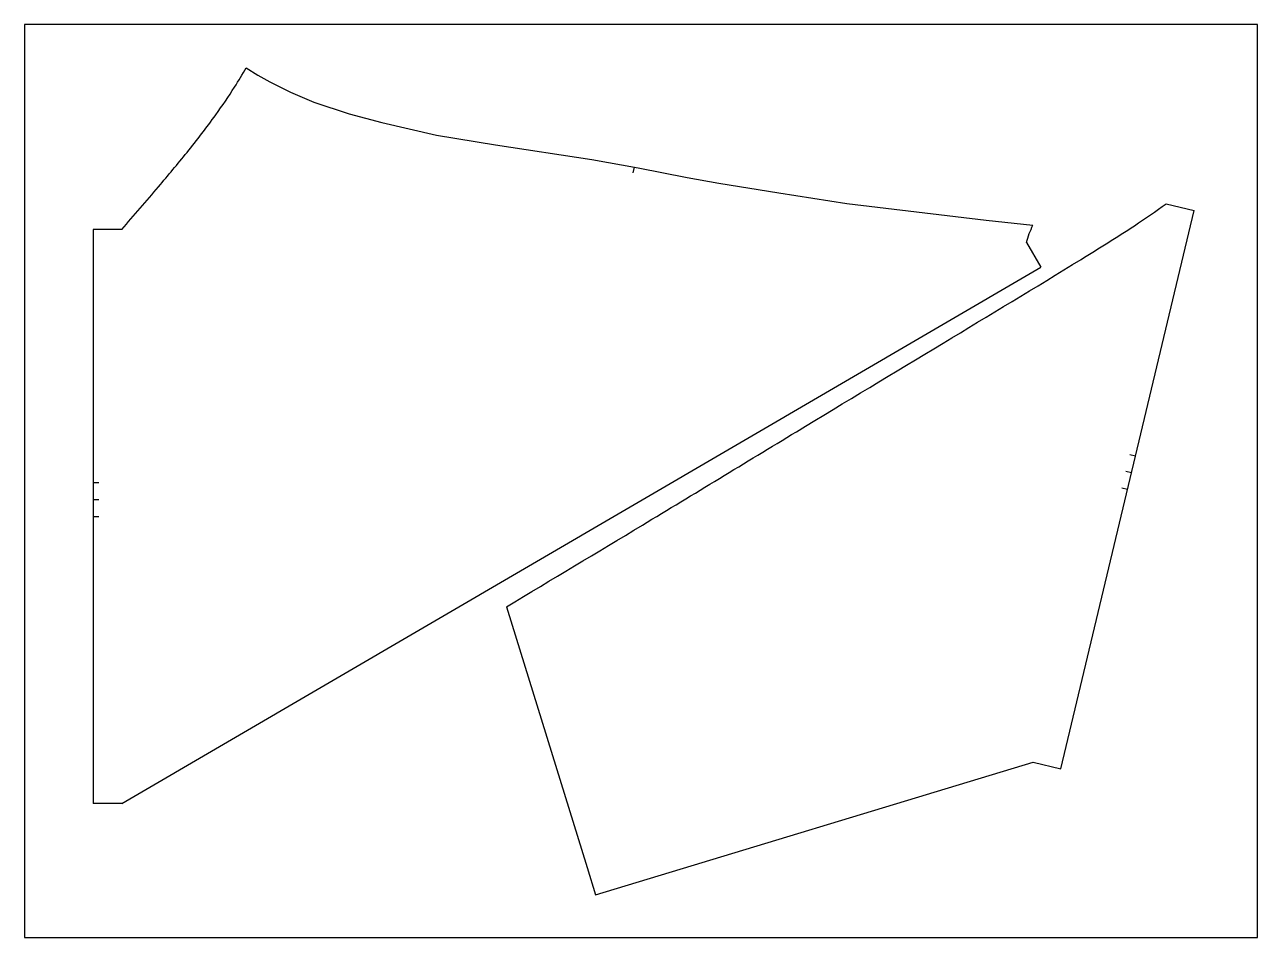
# Model space of a CAD drawing. Extents: x 8636 to 9322, y 1829 to 2337.
import ezdxf

# ---------------------------------------------------------------- set-up
doc = ezdxf.new("R2010")
doc.units = 0
doc.header["$LTSCALE"] = 6.96367
doc.header["$MEASUREMENT"] = 0
for name, color, linetype in [('0_MATERIAL_1', 55, 'Continuous'), ('6_CUT_1', 5, 'Continuous'), ('7_NOTCHES_1', 3, 'Continuous')]:
    doc.layers.add(name, color=color, linetype=linetype)

msp = doc.modelspace()

# ---------------------------------------------------------------- linework, layer by layer
at = {"layer": '0_MATERIAL_1', "color": 55, "linetype": 'Continuous', "lineweight": 25}
for p, q in [((8636, 2336.8), (8636, 1828.8)), ((9321.8, 2336.8), (8636, 2336.8)), ((9321.8, 1828.8), (9321.8, 2336.8)), ((8636, 1828.8), (9321.8, 1828.8))]:
    msp.add_line(p, q, dxfattribs=at)
at = {"layer": '6_CUT_1', "color": 5, "linetype": 'Continuous', "lineweight": 25}
for p, q in [((8759.32, 2312.81), (8765.68, 2308.66)), ((8765.68, 2308.66), (8772.32, 2304.99)), ((8772.32, 2304.99), (8783.98, 2299.15)), ((8783.98, 2299.15), (8796.87, 2293.73)), ((8796.87, 2293.73), (8816.55, 2287.19)), ((8816.55, 2287.19), (8834.71, 2282.26)), ((8834.71, 2282.26), (8865.12, 2275.25)), ((8865.12, 2275.25), (8897.99, 2269.93)), ((8897.99, 2269.93), (8951.57, 2261.71)), ((8951.57, 2261.71), (8977.33, 2257.12)), ((8977.33, 2257.12), (9004.62, 2251.78)), ((9004.62, 2251.78), (9022.11, 2248.52)), ((9022.11, 2248.52), (9055.57, 2243.22)), ((9055.57, 2243.22), (9093.4, 2237.28)), ((9093.4, 2237.28), (9170.98, 2228.02)), ((9271.14, 2237.12), (9286.58, 2233.44)), ((9212.51, 1922.65), (9286.58, 2233.44)), ((8689.98, 2222.71), (8674.1, 2222.71)), ((8674.1, 2222.71), (8674.1, 1903.22)), ((9170.98, 2228.02), (9186.46, 2226.37)), ((9186.46, 2226.37), (9196.86, 2225.26)), ((9193.34, 2215.58), (9201.34, 2201.88)), ((8689.98, 1903.22), (9201.34, 2201.88)), ((8904.07, 2012.8), (8948.89, 1867.61)), ((8953.5, 1852.42), (9197.07, 1926.33)), ((9197.07, 1926.33), (9212.51, 1922.65)), ((8689.98, 1903.22), (8674.1, 1903.22)), ((8948.89, 1867.61), (8953.5, 1852.42))]:
    msp.add_line(p, q, dxfattribs=at)
for points, knots in [([(8689.98, 2222.71), (8696.9, 2230.6), (8709.05, 2244.9), (8726.82, 2265.93), (8740.96, 2284.41), (8751.86, 2300.24), (8757.18, 2309.19), (8759.32, 2312.81)], [0, 0, 0, 0, 0.276582, 0.494059, 0.725636, 0.889293, 1, 1, 1, 1]), ([(8904.07, 2012.8), (8929.28, 2027.92), (8983.16, 2060.24), (9063.94, 2109.44), (9145.41, 2158.59), (9208.24, 2196.51), (9249.75, 2222.24), (9265.27, 2232.97), (9271.14, 2237.12)], [0, 0, 0, 0, 0.204995, 0.438091, 0.659574, 0.868425, 0.94988, 1, 1, 1, 1])]:
    msp.add_open_spline(points, degree=3, knots=knots, dxfattribs=at)
msp.add_open_spline([(9193.34, 2215.58), (9194.23, 2218.89), (9195.54, 2222.08), (9196.86, 2225.26)], degree=3, dxfattribs=at)
at = {"layer": '7_NOTCHES_1', "color": 3, "linetype": 'Continuous', "lineweight": 25}
for p, q in [((8975.01, 2257.53), (8974.43, 2254.41)), ((9253.96, 2096.58), (9250.87, 2097.31)), ((9251.75, 2087.31), (9248.66, 2088.05)), ((8674.1, 2082.01), (8677.27, 2082.01)), ((9249.54, 2078.05), (9246.45, 2078.78)), ((8674.1, 2072.49), (8677.27, 2072.49)), ((8674.1, 2062.96), (8677.27, 2062.96))]:
    msp.add_line(p, q, dxfattribs=at)

doc.saveas('drawing.dxf')
